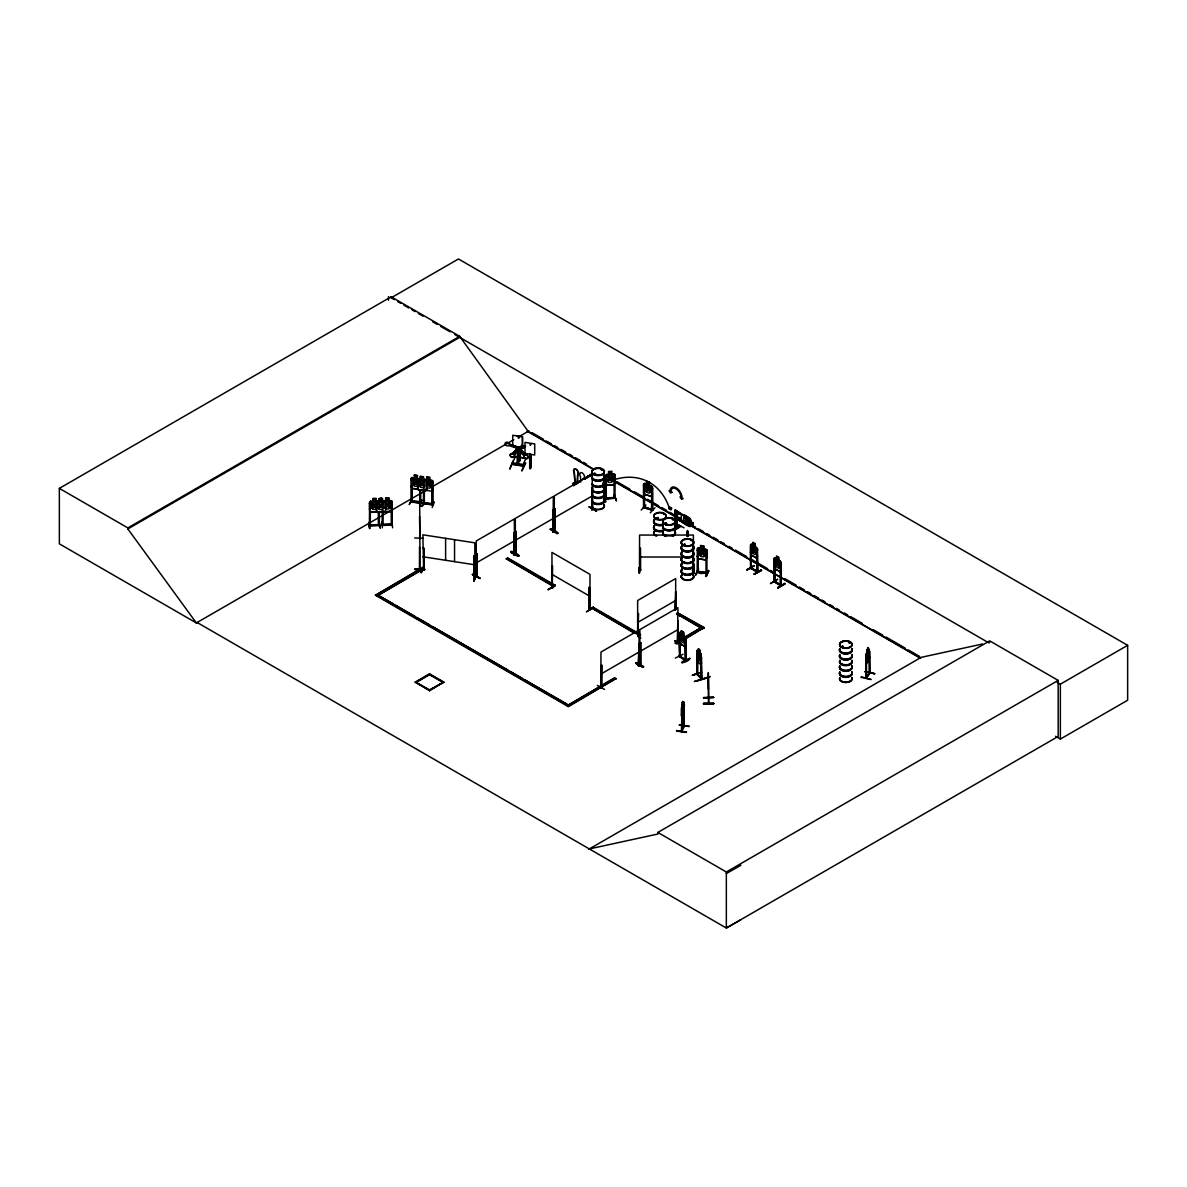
<?xml version="1.0" encoding="UTF-8"?>
<svg xmlns="http://www.w3.org/2000/svg" width="1187" height="1187" viewBox="0 0 1187 1187"><rect width="100%" height="100%" fill="white"/><g stroke="black" fill="none" stroke-linecap="round" stroke-linejoin="round"><path stroke-width="1.5" d="M690.003 524.654L687.822 521.316C691.353 522.265 690.062 518.6 687.273 520.41L684.454 517.131L686.769 520.663C683.193 519.476 684.216 523.541 687.288 521.538L689.87 524.758L920.4 657.806M577.194 483.524L577.609 474.948A3.368 1.944 60 0 0 577.609 471.061A3.368 1.944 60 0 0 574.256 469.117A3.368 1.944 60 0 0 574.256 473.005L574.983 483.984L574.864 482.382L572.906 483.51L572.906 484.949C574.33 487.902 575.918 480.987 580.502 481.121L573.158 485.453M577.342 483.45L577.757 474.859A3.368 1.944 60 0 0 577.757 470.987A3.368 1.944 60 0 0 574.404 469.043A3.368 1.944 60 0 0 574.404 472.916L575.042 483.866M683.875 709.618L683.757 712.853L684.024 709.589M684.439 726.043C684.884 722.853 679.661 734.263 682.05 730.168M681.442 730.598L681.397 731.355M683.727 726.355L684.365 704.01M676.62 730.984L686.472 731.845M686.353 732.527L676.605 731.044L676.753 730.302M686.472 732.245L676.724 730.732M686.887 517.68L675.091 510.158L675.032 511.048L687.125 517.532L675.329 510.009L675.789 518.793L675.729 517.992M675.403 518.036L675.091 510.247M676.071 511.122L676.026 510.41M869.107 659.883L869.477 656.648L869.21 659.913L866.258 664.067L865.842 654.734L869.092 649.007L869.685 673.519M575.042 483.421L574.152 483.569M574.137 482.975L575.814 482.857M676.545 514.624C676.456 512.932 677.228 513.615 676.545 514.846L675.418 514.119L676.545 514.624L676.694 528.482L675.967 528.081M861.376 677.302C868.661 678.964 879.122 681.546 861.406 676.887M675.403 510.143L675.373 518.051M676.056 518.511L675.091 517.473L686.887 524.995L675.017 517.695L687.125 524.105L686.887 524.995M419.946 538.794L419.53 516.375M585.74 478.509L584.939 478.732M595.043 473.405C596.586 473.287 593.663 475.735 594.361 473.435M594.969 474.058L594.479 473.376M595.726 474.103L594.939 473.346M601.275 469.889L602.373 469.889L601.586 469.503M656.47 518.437L657.212 518.007L656.04 517.903M657.316 518.764L656.782 517.755M663.667 514.505L664.141 514.461M663.919 514.045L663.474 513.882M672.228 519.565L673.059 519.847M672.628 519.253L673.163 519.787M683.727 544.685L684.84 544.314L684.602 545.07M690.7 540.486L691.264 540.738M848.972 642.701L850.011 642.538L849.135 642.924M682.228 705.093L681.783 731.533L682.05 709.01M708.416 698.401L708.773 697.081M708.416 689.321L708.313 672.554L708.416 703.639L708.416 702.422M708.862 703.579L708.416 675.922M574.701 483.332C574.478 484.815 574.478 482.975 575.918 483.332M869.537 649.526L868.335 650.387L868.261 647.523L866.48 653.814L866.273 678.43L869.952 673.103L869.596 651.04L869.225 673.548M472.337 574.553C495.216 586.185 457.307 566.807 479.889 577.98M511.36 552.014L518.185 556.258C522.443 554.195 499.163 546.51 518.838 555.887M518.541 556.095L510.914 552.281L518.096 556.377L518.927 555.887L511.701 551.718L510.914 552.281M550.382 529.476L557.207 533.735C559.433 530.797 540.026 524.699 557.949 532.904M550.723 529.224L557.964 533.364L557.118 533.378M597.373 685.359L604.554 689.439M643.458 667.02L635.609 662.939L643.161 667.213M643.473 666.664L636.306 662.539L643.532 666.604M517.888 447.232L517.502 448.508L517.962 447.084L509.312 444.116L517.962 447.084M692.525 675.314L701.458 672.569M679.201 640.075L679.795 643.25L684.899 646.633L685.715 637.152L679.899 632.33L679.127 632.879L679.839 656.856L680.032 642.033M682.391 637.3L684.32 636.202L682.94 638.398L684.276 642.538L682.495 638.68C681.605 642.33 679.112 639.274 682.035 637.79L680.685 633.799L682.466 637.464M777.455 562.593L779.651 561.421L778.168 563.677L779.592 567.757L777.693 563.988C776.758 567.668 774.013 564.715 777.188 563.098L775.734 559.166L777.589 562.593M756.653 558.098L757.514 555.902M756.787 558.172L751.267 554.997L750.496 551.94L751.223 555.056L756.712 558.231L757.514 556.006M774.147 565.516L774.785 568.662L780.289 571.837L781.165 569.567M411.117 478.48L412.052 477.545L414.367 477.931L414.248 475.126L417.483 475.542L417.349 478.391L418.966 479.503M411.859 480.127L410.969 480.008L411.859 480.127L411.815 502.101M414.248 475.126L417.483 475.542M418.091 489.222L412.023 488.436M412.052 477.545L410.999 478.435L411.043 502.042C409.574 499.119 424.991 502.605 419.604 502.516M412.023 499.015L409.248 504.623L411.993 498.555M410.999 501.997L411.088 500.959M410.88 501.181L411.844 501.048M423.477 480.067L426.697 479.518L425.169 480.379M424.486 479.296L431.994 480.275L433.032 481.403M426.816 476.922L426.786 479.682L426.697 476.818L429.931 477.233L429.798 480.082L431.415 481.195L431.415 486.225L429.798 488.183L426.786 487.783M424.442 490.186L432.023 491.181L433.136 488.629M419.694 505.573L421.875 499.846L420.168 506.003M429.902 480.008L433.136 481.373L433.077 504.965M422.171 506.255L424.471 500.246M422.246 506.389L424.471 500.706L422.186 505.929M432.157 482.842L433.121 482.753L432.157 482.842L432.246 504.876L432.246 482.634M423.329 502.873L424.397 503.525M432.157 504L433.225 504.727L423.492 503.451L423.433 502.62L432.35 503.778M433.121 503.911L424.486 503.021M432.172 507.606L434.397 501.923M605.37 482.812L606.379 485.394L614.05 484.682L615.148 481.833L615.178 474.637L614.005 473.732L606.394 474.444L605.37 475.557L605.415 499.163L615.148 498.184M417.038 479.652L418.091 478.762L425.599 479.771L426.712 480.943L426.712 488.198L425.599 490.735L418.032 489.712L417.067 479.593L418.106 489.637L425.629 490.676M420.257 479.118L420.287 476.358L423.507 476.788L423.373 479.622L425.005 480.69L425.005 485.72L423.403 487.679L420.391 487.263L418.774 484.889L418.774 479.845L420.391 479.162L420.391 476.462L423.507 476.788M687.555 531.346L687.006 535.901M385.226 508.081L387.288 505.336L390.137 507.858L387.941 504.742L390.048 501.552L387.377 504.03M385.849 502.146L384.677 501.166C380.33 502.947 384.796 495.617 379.232 498.629L379.246 501.404L375.938 502.398L375.938 509.713L376.962 512.369L384.722 512.131L385.849 509.401L385.745 501.804L388.817 501.7L388.817 506.73L385.745 506.849M392.229 508.793L391.102 511.523L383.342 511.716L391.013 511.374M652.36 493.97L651.396 496.448L644.63 494.252M418.521 479.622L417.542 479.236L415.94 481.403M701.932 551.732L704.811 549.774L702.793 552.563L704.93 556.006L702.155 553.053C701.057 557.148 697.006 555.026 701.472 552.341L699.469 548.958L701.888 551.718M675.373 658.088L682.985 654.274M425.525 490.632L426.623 488.109M705.79 559.938L698.312 558.706L697.303 555.931L698.297 558.765L705.79 559.938L706.918 557.356L706.918 550.1L706.918 573.707M423.759 548.275L422.869 548.142L423.759 548.275L423.937 570.057L422.898 569.864L423.091 569.063L423.848 569.671M423.596 567.045L420.999 572.727L423.996 567.089M421.474 572.683L423.551 567.089M474.83 578.143L473.85 577.995L474.043 555.842L474.028 578.084L474.934 578.158L474.83 542.83L422.869 534.803L423.64 570.25M474.83 556.184L473.954 556.05M473.85 577.416L475.008 577.119L474.073 577.787M473.836 580.829L476.313 574.834M477.159 554.062L476.269 554.299L477.159 554.062L477.219 576.066L476.269 576.259C478.821 569.434 469.503 591.423 476.388 575.205M754.086 565.947L746.964 569.73M770.541 583.648L777.722 579.211L770.586 583.336M679.602 525.693L675.329 528.185M512.68 446.357L512.739 435.258L522.473 436.757L522.473 447.736L512.739 446.238M518.244 437.869L518.838 436.697L517.888 436.549M512.769 453.671L512.487 453.582A2.24 1.766 24.9 0 0 510.187 455.482A2.24 1.766 24.9 0 0 513.007 457.41A2.24 1.766 24.9 0 0 514.253 454.992L518.749 449.146L517.369 448.211L512.413 453.746A2.24 1.766 24.9 0 0 510.262 455.333A2.24 1.766 24.9 0 0 513.081 457.247A2.24 1.766 24.9 0 0 514.312 454.844L518.556 448.656L517.369 448.211L512.695 453.835L518.556 448.656L517.562 449.22M519.283 447.128L517.666 446.98M522.473 436.757L522.473 447.736M512.799 461.12L509.861 469.147M518.467 448.953C534.135 463.969 514.342 449.769 519.698 448.256L525.678 454.829A2.24 1.766 24.9 0 1 528.215 457.01A2.24 1.766 24.9 0 1 525.678 458.434A2.24 1.766 24.9 0 1 524.016 455.749M518.749 449.146L518.556 448.656M512.561 462.811L523.126 464.443L525.945 458.241L515.395 456.609L509.817 468.717M524.639 447.588L519.698 448.256M523.437 445.837C519.327 452.915 526.583 444.695 521.197 445.496M517.933 447.633L517.428 465.2L518.244 465.319L518.749 447.751M524.951 453.493L525.01 442.395L534.743 443.908L534.699 455.007L525.01 453.375M519.624 448.419L525.396 454.858M530.515 445.021L531.108 443.834L530.159 443.686L530.203 445.17M525.247 463.034L521.761 471.002L525.782 463.123M698.238 550.204L697.273 550.264L698.238 550.204L698.253 572.371M703.698 548.706L703.728 545.946L700.493 545.516L700.612 548.32L699.009 548.973L699.009 554.017L700.612 556.421L703.594 556.896L705.182 554.982L705.182 549.937L703.594 548.78L703.728 545.946L700.612 545.619M706.028 551.406L706.903 551.54L706.028 551.406L706.013 573.633C709.188 570.977 701.369 575.68 697.259 572M695.374 574.834L698.52 568.84L695.849 574.79M698.52 568.84L695.908 574.909M697.407 572L706.814 573.692M698.149 572.357L698.164 571.288L697.17 572.208L697.333 548.631L698.357 547.815L705.79 548.973L706.888 550.16M706.146 572.549L698.164 571.318M697.259 571.466L707.007 572.713M706.146 576.437L708.758 570.813L706.191 576.481M681.442 731.489L682.199 702.363C684.172 698.075 683.964 710.968 682.228 713.194L681.798 711.948M682.362 702.526L682.881 701.428L682.362 703.431M683.163 703.223L683.742 701.977L681.65 706.324M683.727 712.808L681.739 717.185L681.368 715.034M679.365 725.123L689.113 726.489L679.483 724.782M681.739 730.287L683.905 725.954M684.395 725.999L681.887 731.429M605.904 501.789L604.361 495.691M605.415 501.923L603.857 496.136M552.044 586.927L552.356 588.277L552.089 586.912M589.004 608.605L590.058 608.872L589.004 608.827M368.934 522.74L369.676 528.601L369.009 522.681M369.009 522.384L369.602 528.497M381.843 521.968L382.392 527.785M639.452 572.95L639.452 567.549M750.466 568.276L757.588 572.312L757.514 548.691M751.416 546.495L751.03 568.603C753.122 568.039 749.071 566.614 751.252 567.846M757.395 572.238L757.039 570.902L757.588 571.511M774.043 581.882L774.147 558.276L776.565 558.795L776.491 555.946L778.82 557.297L779.844 566.718L778.672 568.202L776.491 566.941L775.319 564.107L775.319 559.062L776.491 558.84M774.354 559.745L774.607 582.209L774.28 580.858L780.972 585.057M641.173 510.069L645.921 505.009M476.981 575.042L476.506 576.452L476.521 554.448M514.639 554.433L514.297 519.001L476.269 540.96L476.195 576.303L477.159 576.051M515.603 553.112L516.256 552.652L515.47 553.914L515.292 518.422L553.335 496.463L553.008 532.325L552.697 510.187L553.572 509.95L552.934 532.28L553.572 509.95M554.715 530.544L555.026 529.981M592.12 508.956L591.645 509.653L592.61 509.386M601.913 686.383L601.201 686.769M639.214 665.625L639.066 664.572M639.927 664.037L640.846 663.815L640.06 665.076L640.861 664.661L640.772 642.701L639.882 642.939L640.772 642.701M678 642.093L678.237 643.117L677.925 620.979L677.465 643.502L677.925 607.64L639.882 629.6L639.808 664.943L640.787 664.69M605.236 498.347C629.377 497.234 598.678 497.576 606.305 498.436M614.183 498.036L615.059 497.961L605.162 498.881L606.305 499.015L606.142 476.862L605.236 476.951L605.34 499.119M614.97 497.947L613.991 497.294L615.148 497.383M675.329 518.155L687.125 524.847M679.098 656.366L685.715 660.758L685.463 659.393M680.106 655.921L679.617 655.996M670.373 507.368C668.993 504.935 667.762 511.107 670.121 508.244M524.15 455.556L523.942 455.897A2.24 1.766 24.9 0 0 525.604 458.583A2.24 1.766 24.9 0 0 528.141 457.173A2.24 1.766 24.9 0 0 525.604 454.977L525.322 455.007M867.296 649.482L868.335 647.687M867.296 650.387L868.023 648.414M866.376 653.176L867.059 651.989M866.317 655.847L866.391 678.326M861.213 677.629L861.421 676.872M874.685 673.712L865.293 671.575M869.225 672.97L866.451 677.54M866.184 677.851L865.976 654.734M376.887 508.303L374.513 505.707L372.718 508.377L371.605 508.333L373.816 505.128L371.739 502.116L374.454 504.505L376.769 501.893M677.109 528.156L677.035 513.407L676.041 513.081L677.035 513.407M754.086 549.151C754.932 545.575 757.721 548.617 754.591 550.071L756.134 554.166L754.116 550.367C753.107 554.017 750.614 551.169 753.626 549.492L752.157 545.56L754.027 549.077M377.199 502.205L375.181 505.113L377.303 507.962M696.932 674.246L701.576 679.276L701.042 654.111L701.027 678.771L701.413 656.693L701.918 679.142L697.229 674.082M696.858 650.639L697.303 674.676L697.659 659.913M701.102 678.756L701.562 677.881M584.939 478.969L585.74 478.272M683.89 545.263L684.736 544.24M841.909 646.856L842.74 646.218L842.785 647.063M849.135 642.464L849.684 642.449M426.652 486.685L428.344 484.37L431.118 487.367L428.982 483.881C432.988 481.284 429.664 479.207 428.284 483.154L425.673 480.616M379.321 524.684L369.394 524.773L370.507 525.188M369.365 525.604L379.439 525.262M392.2 524.09L382.229 524.372L382.155 525.426L382.244 510.588M382.14 525.233L392.2 524.891M684.172 726.459L683.638 701.962M643.606 484.177L643.651 507.784L643.606 484.177L644.586 483.435C648.414 486.581 645.743 477.159 646.633 484.207L645.164 484.667L645.164 489.712L646.633 492.323L649.378 493.139L650.847 491.418L650.847 486.373L649.378 485.038L649.526 482.219L646.529 481.388L649.378 482.337M644.541 483.495L652.464 486.759L652.449 510.365L643.502 507.71M644.571 485.809L643.606 485.75L644.571 485.809L644.496 507.977C644.17 505.484 645.387 508.971 643.666 507.502M649.467 484.979L652.316 486.818M644.511 494.385L643.651 491.359L644.511 494.385L651.455 496.389M651.708 487.961L652.524 488.198L651.708 487.961L651.515 510.143M644.66 506.997L652.36 509.579M651.455 509.49L652.613 509.357L652.36 510.38M644.66 507.22L652.613 510.187L652.524 488.198M651.559 510.098L651.618 509.089M650.283 512.814L654.987 507.68M640.579 569.79L639.511 569.79M869.552 673.014L865.976 678.296L866.688 677.258M614.094 497.279L614.258 498.303M614.094 498.08L614.094 476.121L615.044 476.239L614.094 476.121M615.014 497.412L614.08 497.516M378.252 501.033L379.469 501.908L378.297 500.929L370.596 501.196L369.558 502.264L369.409 525.826L379.246 525.529L378.341 524.461L379.321 524.461M382.333 501.893L383.371 500.825L391.072 500.632L392.229 501.478L392.125 525.099L392.096 502.932L391.191 502.962L391.324 525.173L391.295 524.09M375.938 502.457L377.036 501.493L384.677 501.226L385.745 502.19M514.55 554.448L513.659 554.67M514.52 554.507L514.297 532.34L513.585 554.715M552.623 531.39L553.409 531.731M555.026 530.782L554.24 531.242L554.314 495.899L592.358 473.939M554.314 531.168L555.293 530.96L555.204 509L554.314 509.238L555.204 509M555.175 531.034L554.611 530.544M677.465 643.502L677.777 642.137M678.133 643.146L678.178 621.113M696.903 650.728L698.49 651.337M697.674 674.513L697.229 652.123L697.199 674.617M423.551 480.171L424.531 479.385M697.407 548.735L698.401 547.919M369.469 524.802L370.403 524.966M370.27 524.713L370.27 525.515M383.045 524.342L383.075 525.455L383.149 510.558M392.229 524.283L382.155 524.624M392.229 525.084L382.362 525.455M516.182 553.587L516.182 531.539L515.292 531.776L516.182 531.539M639.244 665.64L638.992 643.458L638.28 665.833M655.788 518.081L656.886 517.829M666.174 523.601L665.403 523.022M664.839 523.541L666.619 523.675L665.403 523.704M842.918 647.019L842.829 646.143M643.695 484.237L644.63 483.539M751.312 544.121L750.496 544.699L752.988 545.174L752.988 542.474M639.481 570.368L640.609 570.353M640.476 570.576L639.689 570.591M693.356 569.79L692.57 569.79M419.694 502.101L419.99 568.914M419.694 502.902L419.797 490.097M605.874 482.041L605.637 481.907M605.785 481.981L603.1 483.524M678.756 513.882L678.964 512.517L677.183 511.508L676.991 512.873L678.964 513.778L676.991 512.873M676.234 512.962L675.685 514.268L677.332 514.386M676.798 527.028L679.661 525.351L675.433 528.304M674.809 529.135L680.507 525.841L674.809 529.58M674.869 529.194L680.522 525.871M675.21 529.817L680.863 526.479M684.053 527.844L676.516 523.853M513.585 553.914L514.312 553.454L514.06 554.819L514.55 532.488M592.12 509.757L592.358 487.278L592.61 509.46L592.699 508.57M591.972 509.757L592.61 487.412M550.293 529.476L550.783 528.808M589.331 506.953L596.497 511.048M596.542 511.078L588.96 506.76L596.141 510.855M551.732 587.921L551.94 565.754L552.222 588.203M552.267 588.262L552.578 566.125M506.345 558.706L553.884 586.155L555.279 585.354L507.724 557.905L506.345 558.706L553.884 586.838L555.279 585.206L548.186 589.805L554.878 585.443M589.078 587.476L589.969 587.713L589.805 609.851L589.004 609.406L589.078 587.476L589.731 587.847M593.485 607.269L586.378 611.854L593.515 607.314M638.28 613.471L638.28 635.446M675.032 609.895L675.67 591.898L675.922 609.673M675.284 610.044L675.922 592.031M677.154 614.614L679.854 615.697L676.59 613.827M601.601 665.032L601.201 687.57L601.215 665.551M639.066 665.373L638.354 665.788L639.244 643.591M674.928 640.683L681.709 644.556M640.253 664.216L640.476 663.726M643.532 667.064L642.79 667.035M384.084 501.849L385.745 500.899L385.73 498.139M197.22 622.537L196.448 622.997L59.35 543.839L59.35 488.376L391.176 296.795L459.681 336.336L528.185 431.356L593.812 469.251M391.176 296.795L391.176 297.818L458.464 258.974L1127.65 645.327L1127.65 700.226L1060.362 739.071L1055.555 736.281M59.35 488.376L127.855 527.918L459.681 336.336M740.866 919.747L726.34 928.026L197.131 622.492L196.345 622.938L127.855 528.942L459.681 337.36M196.345 622.938L427.424 489.519M432.216 486.759L513.778 439.665M518.585 436.89L528.957 430.911M567.015 705.864L614.554 677.732L615.949 678.534L568.41 706.666L375.448 595.266L423.002 567.134L424.382 568.618L376.843 596.067L424.382 567.92M375.448 595.266L419.827 569.641M572.906 483.51L574.864 482.382M583.262 478.673L585.221 477.827M572.609 485.127L591.942 473.999M584.968 478.539L592.402 474.251M583.974 479.355L592.892 474.207M576.363 483.881L579.493 482.07M586.764 477.871L591.215 475.304M605.37 481.121L603.411 482.248L605.785 483.628M605.37 481.403L603.411 482.545L605.785 483.91M602.907 483.762L606.097 481.996M603.293 483.984L606.26 482.263L603.367 484.014L605.667 485.349L603.293 483.702M605.667 485.068L603.708 486.492M607.269 484.548L602.981 487.026L607.507 484.489M603.204 487.338L607.744 484.8M476.269 562.92L514.297 540.96M515.292 540.382L553.335 518.422M554.314 517.858L592.358 495.899M506.345 559.389L507.724 557.905M689.944 526.598C667.005 508.392 697.244 538.809 690.715 519.921M689.959 518.496C675.863 511.404 688.608 515.499 690.715 519.965M690.789 521.672L689.855 519.965L685.478 517.443L683.608 517.71L683.608 520.232L685.478 522.666L695.448 527.028M415.287 682.05L429.546 673.815L443.804 682.05L429.546 690.745L415.287 682.05L429.546 690.285L443.804 682.05M415.287 682.51L429.546 674.275L443.804 682.51M429.546 674.735L416.073 682.51L429.546 689.825L443.018 682.51L429.546 674.735L429.546 673.815M690.789 524.372L693.134 525.722L693.134 523.022L690.715 521.716L692.971 523.111M693.045 523.066L693.045 525.767M591.63 607.937L593.01 607.136L640.565 634.585L639.17 635.386L591.63 607.937L634.422 633.324M591.63 608.619L593.01 607.818L597.773 610.563M755.169 543.735L755.169 546.435L757.514 548.75L751.267 544.284M757.113 549.789L756.772 571.882L757.113 549.789L757.84 572.164L750.763 568.039L750.525 546.272L751.178 546.643M757.766 550.16L756.876 549.937M637.642 622.463L675.67 600.503M747.009 570.175L754.146 565.605L747.009 569.715M640.565 635.282L639.17 635.386M774.072 558.32L774.354 581.704L781.432 585.74L780.482 584.761M754.146 573.84L761.668 570.383L754.249 574.3M761.327 570.086L754.19 574.211L761.282 569.715M778.82 560.012L781.165 562.312L781.165 585.918L774.147 581.912M781.165 562.312L781.061 585.918M780.438 563.543L781.328 563.766L780.438 563.543L780.438 585.592L780.69 563.395M774.785 568.662L780.289 571.837M600.963 674.023L638.992 652.064M639.882 651.559L677.925 629.6M774.147 581.111L774.829 581.452M679.854 641.484L676.694 643.992L675.299 643.191L680.062 639.763M684.81 637.018L702.214 626.973L686.383 636.796M568.603 704.944L614.554 678.415L615.949 679.216M675.299 643.191L680.062 640.446M375.448 594.583L568.41 705.983L615.949 678.534M686.19 637.82L704.128 627.493L686.19 638.502M780.363 584.894L775.066 581.541M777.722 587.446L784.889 583.366L778.108 588.084M777.722 587.906L785.245 584.004M588.574 849.388L921.186 657.346L982.465 644.022M589.345 848.928L657.85 834.031L657.85 832.443L989.676 640.861L1058.181 680.403L1058.181 736.444L726.34 928.026L726.34 871.985L1058.181 680.403M989.676 642.449L988.905 642.909L454.903 334.6M1057.187 682.332L1060.362 684.172L1127.65 645.327M726.34 873.587L740.866 865.308M681.293 633.354L681.457 630.742M683.549 632.048L684.484 641.499L683.4 642.939L681.368 641.603L680.285 638.71L681.293 630.653L683.549 632.048L683.549 634.748M679.439 634.318L679.839 656.856L679.424 655.417M685.641 637.196L685.641 660.714M685.626 660.758L685.047 638.354L685.908 638.621L685.982 660.625L679.439 656.277L679.276 632.923M685.908 638.621L685.047 638.354M679.795 643.25L684.899 646.633M685.715 659.957L679.839 656.277L685.24 659.571M685.359 660.18L685.314 643.71M689.662 658.325C689.706 662.569 671.916 665.269 689.706 658.399M682.05 662.598L689.751 658.785L682.11 662.569M638.042 635.95L638.354 634.6M677.599 642.686L678.267 642.271L677.213 642.553M640.476 664.527L640.535 642.568M601.319 687.496L601.928 686.531M657.108 518.378L656.174 518.734M424.263 503.792L424.382 488.94M433.018 504.935L423.329 503.674M414.337 477.99L412.72 478.687L412.72 483.732L414.337 486.106L417.349 486.492M423.714 569.448L422.765 570.086L423.818 570.012M474.934 577.357L474.043 577.253M643.666 506.701L644.556 506.938M554.848 530.841L554.967 508.867M554.685 531.316L554.566 509.386M515.93 553.35L515.93 531.39M515.588 553.869L515.544 531.91M476.803 575.903L476.907 553.928M638.992 664.616L638.651 665.135M640.179 665.046L640.134 643.072M520.143 460.675L518.793 460.467L520.143 460.675L520.143 449.072M699.944 650.342L700.656 659.868L699.885 661.189L697.674 656.604L698.549 648.77L701.042 654.111L697.348 650.209M696.858 657.88L697.466 661.011M701.576 662.925L700.953 665.061L697.362 661.04L696.947 657.85M697.659 673.682L696.843 673.355L697.392 673.89M701.487 672.257L692.303 675.151L701.25 672.391M706.458 678.148C668.014 689.321 737.112 668.088 697.526 680.819M676.694 514.757L676.397 528.482M643.755 506.73L652.524 510.158M842.829 646.826L841.553 646.9M842.978 647.241L841.806 647.152M592.432 509.193L592.194 473.509L590.236 474.934M525.604 445.926L519.001 447.173L519.535 448.701M370.299 525.826L370.374 503.6L369.469 503.629L370.374 503.6M692.57 569.508L693.49 570.561L693.386 535.055L639.585 535.055L639.481 570.561L640.609 569.552M674.602 640.802L681.768 644.897M635.713 663.281L642.85 667.376M608.619 471.536L611.913 471.284L611.795 474.088L613.427 474.83L613.427 479.874L611.795 482.189L608.753 482.471L607.121 480.468L607.121 475.423L608.753 474.37L608.619 471.536L608.634 474.296M606.379 485.394L614.05 484.682M614.317 495.216L616.483 500.914L614.376 494.756M687.926 532.31L688.326 536.301L687.139 531.835M687.57 534.284L687.911 535.945M693.282 570.621L692.466 570.561M656.886 518.912L655.788 518.645M665.566 523.155L666.322 523.541M684.32 544.818L683.504 544.996M842.488 646.099L841.969 646.945M551.866 587.669L552.667 588.084M589.672 609.821L589.464 608.501M751.119 568.603L751.416 551.985M757.469 571.466L751.252 568.083L757.039 571.14M376.056 509.268L372.97 509.371L371.323 507.264L371.323 502.22L372.97 501.27L372.852 498.421L376.16 498.362L376.16 501.003M385.627 500.81L385.627 498.05L388.935 497.991L388.921 500.632M376.056 507.101L372.97 507.205L372.97 502.175L376.056 502.071L377.036 512.205M385.745 509L388.817 508.897L390.478 506.686L390.478 501.641L388.817 500.795L388.817 498.021M378.252 511.805L370.581 512.161L378.327 511.894M379.217 522.028L380.3 528.245L379.217 522.339M391.918 522.087L392.6 527.814M379.232 498.629L382.54 498.599M384.722 512.131L376.962 512.369M423.136 538.26L414.664 537.963M419.53 546.895L419.426 569.33M640.505 548.394L639.585 548.409L640.505 548.394L640.609 569.983M692.466 548.409L693.386 548.602L692.466 548.602M693.52 567.431L694.083 573.366L693.52 567.134M414.664 569.048L424.753 569.048M424.753 569.671L414.678 569.448L424.753 569.73M692.466 570.368L693.46 570.339M639.585 557.015L682.614 557.015M703.55 697.466L713.639 697.496M713.639 703.268L703.55 703.194L703.55 703.965M703.55 703.565L713.639 703.565M703.55 703.668L713.639 703.639M703.55 703.95L713.639 703.965L713.639 703.179M411.162 501.76L420.777 503.036M420.628 503.273L420.495 502.442M868.231 650.372L868.231 658.473L867.089 660.135L866.48 658.859M379.291 525.247L379.321 512.458M684.142 544.225L684.988 544.432M378.475 525.515L378.519 524.431M555.175 585.547L548.142 589.36M701.487 678.415L697.704 674.023M417.379 478.331L420.688 479.682L412.082 477.708M417.349 479.296L414.337 478.895L414.337 483.94L417.349 484.326M418.047 489.133L412.097 488.361L411.028 485.617L411.993 488.495M412.037 501.329L419.604 502.294M410.969 501.967L420.702 503.243L420.673 490.216M525.945 458.36L515.395 456.609M518.838 464.191L517.339 465.23L517.428 446.891M512.057 463.939L524.12 465.927M512.027 464.399L523.971 466.239L524.12 465.482L512.027 463.969M708.802 570.888L708.268 570.339L705.657 576.422L708.402 570.769M422.869 556.762L474.83 564.789M684.024 702.348L683.771 726.489M681.338 715.108L681.368 707.838M679.379 724.975L689.098 726.177M644.259 507.175L643.666 506.953M683.697 514.965L681.279 514.49L681.279 520.841M423.433 503.674L423.492 488.821M874.7 673.741L865.115 671.916M865.145 671.783L874.493 673.593M665.892 523.022L666.679 523.482M615.949 500.499L614.317 494.756M474.83 577.09L474.696 578.188M517.577 448.36L508.748 445.555A2.24 1.766 24.9 0 1 505.439 444.858A2.24 1.766 24.9 0 1 506.241 442.261A2.24 1.766 24.9 0 1 509.268 443.864M552.089 587.713L551.94 552.4L589.969 574.36L590.043 609.717L589.004 609.406L589.316 587.342M675.032 511.048L687.125 517.532M843.007 646.589L842.191 646.781M676.041 513.986L676.827 514.446M676.635 614.154L679.513 615.474M640.119 637.315L637.82 635.995L638.532 613.62M638.012 636.544L640.876 638.205M639.244 665.551L638.992 630.104L600.963 652.064L600.889 687.421L601.943 687.125L601.854 665.18M472.634 574.33L479.904 578.425M391.176 297.818L394.366 299.658M397.556 301.498L400.746 303.338M403.921 305.178L408.699 307.937M411.889 309.777L415.079 311.617M418.269 313.457L423.047 316.217M432.602 321.736L437.38 324.496M440.57 326.336L450.125 331.841M755.258 543.691L752.914 542.34L752.914 545.219L751.742 545.441L751.742 550.486L752.914 553.335L755.095 554.596L756.267 553.097L755.095 543.78M774.844 557.89L780.23 560.991M532.162 432.751L543.364 439.22M546.569 441.074L551.376 443.849M554.566 445.689L557.771 447.544M560.976 449.383L565.784 452.158M568.988 454.013L572.179 455.867M575.383 457.707L580.191 460.482M583.396 462.337L586.586 464.176M617.003 481.744L629.822 489.133M634.615 491.908L644.229 497.457M647.419 499.297L658.637 505.766M661.827 507.621L666.634 510.395M669.839 512.235L673.044 514.09M677.836 516.864L681.041 518.704M698.653 528.883L703.461 531.657M706.666 533.497L709.856 535.352M713.061 537.192L717.868 539.966M721.073 541.821L724.263 543.661M729.07 546.435L732.275 548.29M735.48 550.13L746.682 556.599M749.887 558.454L767.499 568.618M770.689 570.472L773.894 572.312M785.097 578.781L796.314 585.265M799.504 587.105L804.311 589.88M807.516 591.734L810.721 593.574M813.926 595.429L818.718 598.203M821.923 600.043L825.128 601.898M829.921 604.673L833.126 606.512M836.331 608.367L839.535 610.207M844.343 612.982L847.533 614.836M850.738 616.676L861.94 623.16M873.157 629.629L882.757 635.164M885.962 637.018L905.177 648.102M908.367 649.957L919.584 656.426M603.426 474.8L606.616 476.64M614.629 481.269L681.872 520.084M527.132 431.207L592.996 469.236M613.872 481.284L650.802 502.605M654.022 504.46L681.323 520.232M690.968 525.796L920.637 658.399M704.128 627.493L677.213 612.64M678.801 613.56L704.128 628.175M677.406 613.664L702.734 628.976L677.406 614.362M675.299 642.508L676.694 643.309M551.94 574.36L589.969 596.319M509.312 559.507L536.257 575.057M539.432 576.882L550.516 583.292M600.934 612.403L638.977 634.362M379.825 596.186L392.6 603.56M395.805 605.415L414.975 616.483M418.18 618.323L429.368 624.792M432.558 626.632L507.68 670.002M510.87 671.842L522.057 678.311M525.247 680.151L566.807 704.143M657.85 832.443L726.34 871.985M551.629 587.09L552.356 587.476L551.688 587.075M391.013 500.662L392.229 501.537M750.525 568.261L750.57 544.655M425.525 479.919L426.593 480.958M675.833 528.156L675.833 511.211M700.033 650.313L698.401 648.651L698.446 651.5M698.698 649.541L699.633 651.455L698.698 650.431M387.229 504.134L385.508 501.73L384.558 502.027M415.836 481.477L413.18 478.658L415.198 481.996C410.687 484.786 414.782 486.818 415.895 482.679L417.601 485.438M516.256 552.652L516.256 553.454M369.558 509.505L370.656 512.057L369.558 509.505L369.661 502.22L370.596 501.196M615.148 474.577L614.955 498.258M606.142 476.862L605.236 476.951M688.015 532.34L687.451 530.426L687.243 536.598M693.683 561.021L693.668 560.665M679.276 640.119L679.928 643.161M865.842 661.99L866.258 664.067M392.096 502.932L391.191 502.962M687.599 534.165L687.644 536.405M580.74 482.041L580.488 476.61A3.368 1.944 60 0 1 580.488 472.723A3.368 1.944 60 0 1 583.856 474.666A3.368 1.944 60 0 1 583.856 478.554M693.594 567.49L693.52 573.38M1060.362 684.172L1060.362 739.071M867.193 649.348L867.193 652.049M774.992 567.431L775.066 582.12M677.183 511.508L677.183 512.769M675.67 609.524L675.67 578.544L637.642 600.503L637.642 631.484M637.894 613.991L637.894 631.632M588.93 475.69L586.971 476.818M574.315 482.872L574.137 485.379M573.173 483.673L573.173 484.815M568.41 705.063L378.223 595.266M531.019 454.903L531.019 467.708M530.515 454.161L530.515 468.806M530.203 454.769L530.203 467.589M529.699 454.042L529.699 468.687M519.654 450.229L519.654 460.185M519.283 449.354L519.283 460.957M518.838 436.697L518.838 438.122M518.244 447.024L518.289 465.363M454.547 539.699L454.547 561.659M445.615 538.319L445.615 560.279M429.546 689.825L429.546 690.745M423.833 548.082L423.848 570.25M411.934 479.919L411.963 502.101M388.49 296.587L388.49 300.222M382.437 498.629L382.437 501.389L384.084 502.175L384.084 507.22L382.437 509.431L379.35 509.52L377.689 507.413L377.689 502.368L379.35 501.418L379.35 498.718M378.416 512.487L378.341 525.5M127.855 527.918L127.855 528.942M613.976 479.741A72.273 52.896 -63.6 0 1 669.053 507.25M851.88 660.254A6.261 3.62 0 0 1 845.827 664.809A6.261 3.62 0 0 1 839.773 660.254M851.895 649.467A6.276 3.62 0 0 1 845.827 654.037A6.276 3.62 0 0 1 839.758 649.467M851.895 648.458A6.276 3.62 0 0 1 845.827 653.028A6.276 3.62 0 0 1 839.758 648.458M851.895 655.536A6.276 3.62 0 0 1 845.827 660.091A6.276 3.62 0 0 1 839.758 655.536M851.984 655.165A6.38 3.68 0 0 1 845.827 659.809A6.38 3.68 0 0 1 839.669 655.165M851.984 654.853A6.38 3.68 0 0 1 845.827 659.497A6.38 3.68 0 0 1 839.669 654.853M851.895 654.512A6.276 3.62 0 0 1 845.827 659.082A6.276 3.62 0 0 1 839.758 654.512M851.984 649.111A6.38 3.68 0 0 1 845.827 653.74A6.38 3.68 0 0 1 839.669 649.111M851.984 648.799A6.38 3.68 0 0 1 845.827 653.429A6.38 3.68 0 0 1 839.669 648.799M851.88 661.159A6.261 3.62 0 0 1 845.827 665.714A6.261 3.62 0 0 1 839.773 661.159M851.88 677.525A6.261 3.62 0 0 1 845.827 682.08A6.261 3.62 0 0 1 839.773 677.525M851.895 666.738A6.276 3.62 0 0 1 845.827 671.308A6.276 3.62 0 0 1 839.758 666.738M851.895 665.729A6.276 3.62 0 0 1 845.827 670.299A6.276 3.62 0 0 1 839.758 665.729M851.895 672.806A6.276 3.62 0 0 1 845.827 677.362A6.276 3.62 0 0 1 839.758 672.806M851.984 672.435A6.38 3.68 0 0 1 845.827 677.08A6.38 3.68 0 0 1 839.669 672.435M851.984 672.124A6.38 3.68 0 0 1 845.827 676.768A6.38 3.68 0 0 1 839.669 672.124M851.895 671.783A6.276 3.62 0 0 1 845.827 676.353A6.276 3.62 0 0 1 839.758 671.783M851.984 666.382A6.38 3.68 0 0 1 845.827 671.011A6.38 3.68 0 0 1 839.669 666.382M851.984 666.07A6.38 3.68 0 0 1 845.827 670.7A6.38 3.68 0 0 1 839.669 666.07M693 552.237A6.38 3.68 0 0 1 687.481 557.756A6.38 3.68 0 0 1 681.961 552.237M692.926 552.608A6.291 3.635 0 0 1 687.481 558.053A6.291 3.635 0 0 1 682.035 552.608M692.911 557.341A6.261 3.62 0 0 1 687.481 562.772A6.261 3.62 0 0 1 682.05 557.341M692.941 557.489A6.306 3.635 0 0 1 687.481 562.935A6.306 3.635 0 0 1 682.021 557.489M693 546.168A6.38 3.68 0 0 1 687.481 551.703A6.38 3.68 0 0 1 681.961 546.168M692.911 551.599A6.276 3.62 0 0 1 687.481 557.029A6.276 3.62 0 0 1 682.035 551.599M692.911 546.554A6.276 3.62 0 0 1 687.481 552A6.276 3.62 0 0 1 682.035 546.554M693 551.925A6.38 3.68 0 0 1 687.481 557.445A6.38 3.68 0 0 1 681.961 551.925M693 545.857A6.38 3.68 0 0 1 687.481 551.391A6.38 3.68 0 0 1 681.961 545.857M692.911 545.545A6.276 3.62 0 0 1 687.481 550.976A6.276 3.62 0 0 1 682.035 545.545M693 569.508A6.38 3.68 0 0 1 687.481 575.027A6.38 3.68 0 0 1 681.961 569.508M692.911 557.742A6.261 3.62 0 0 1 687.481 563.157A6.261 3.62 0 0 1 682.05 557.742M692.926 569.879A6.291 3.635 0 0 1 687.481 575.324A6.291 3.635 0 0 1 682.035 569.879M692.911 574.612A6.261 3.62 0 0 1 687.481 580.042A6.261 3.62 0 0 1 682.05 574.612M692.911 558.246A6.261 3.62 0 0 1 687.481 563.662A6.261 3.62 0 0 1 682.05 558.246M692.941 574.76A6.306 3.635 0 0 1 687.481 580.206A6.306 3.635 0 0 1 682.021 574.76M692.941 574.953A6.306 3.635 0 0 1 687.481 580.413A6.306 3.635 0 0 1 682.021 574.953M693 563.439A6.38 3.68 0 0 1 687.481 568.974A6.38 3.68 0 0 1 681.961 563.439M692.911 568.87A6.276 3.62 0 0 1 687.481 574.3A6.276 3.62 0 0 1 682.035 568.87M692.911 563.825A6.276 3.62 0 0 1 687.481 569.27A6.276 3.62 0 0 1 682.035 563.825M693 569.196A6.38 3.68 0 0 1 687.481 574.716A6.38 3.68 0 0 1 681.961 569.196M693 563.128A6.38 3.68 0 0 1 687.481 568.662A6.38 3.68 0 0 1 681.961 563.128M692.911 562.816A6.276 3.62 0 0 1 687.481 568.247A6.276 3.62 0 0 1 682.035 562.816M674.513 525.47A6.276 3.62 0 0 1 669.898 530.871A6.276 3.62 0 0 1 663.014 526.345M674.513 524.461A6.276 3.62 0 0 1 669.898 529.862A6.276 3.62 0 0 1 663.014 525.322A6.291 3.635 0 0 1 655.521 524.595A6.291 3.635 0 0 1 654.512 520.203M674.528 531.524A6.291 3.635 0 0 1 673.519 535.916M664.631 535.916A6.291 3.635 0 0 1 662.999 532.399M674.602 531.153A6.38 3.68 0 0 1 672.272 536.183M665.892 536.183A6.38 3.68 0 0 1 662.91 532.043M674.602 530.841A6.38 3.68 0 0 1 672.272 535.871M665.892 535.871A6.38 3.68 0 0 1 662.91 531.731M674.528 530.515A6.291 3.635 0 0 1 669.898 535.93A6.291 3.635 0 0 1 662.999 531.39M674.602 525.084A6.38 3.68 0 0 1 669.913 530.589A6.38 3.68 0 0 1 662.91 525.975M674.602 524.773A6.38 3.68 0 0 1 669.913 530.263A6.38 3.68 0 0 1 662.91 525.663M663.147 530.915A6.38 3.68 0 0 1 655.447 530.337A6.38 3.68 0 0 1 654.438 525.886M663.103 531.227A6.276 3.62 0 0 1 655.521 530.648A6.276 3.62 0 0 1 654.527 526.271M654.541 530.99A6.261 3.62 0 0 0 656.826 535.93A6.306 3.635 0 0 1 654.512 531.123M655.506 535.723A6.306 3.635 0 0 1 654.512 531.331M663.147 524.862A6.38 3.68 0 0 1 655.447 524.268A6.38 3.68 0 0 1 654.438 519.832M655.447 519.06A6.38 3.68 0 0 1 658.31 518.111M663.103 530.203A6.291 3.635 0 0 1 655.521 529.639A6.291 3.635 0 0 1 654.512 525.247M655.521 519.446A6.291 3.635 0 0 1 658.34 518.511M663.147 530.604A6.38 3.68 0 0 1 655.447 530.025A6.38 3.68 0 0 1 654.438 525.574M663.147 524.55A6.38 3.68 0 0 1 655.447 523.957A6.38 3.68 0 0 1 654.438 519.52M655.447 518.749A6.38 3.68 0 0 1 658.31 517.799M663.103 524.15A6.276 3.62 0 0 1 655.521 523.571A6.276 3.62 0 0 1 654.527 519.194M655.521 518.437A6.276 3.62 0 0 1 658.34 517.502M586.957 477.515A3.368 1.944 60 0 1 588.633 476.551M586.808 477.604A3.368 1.944 60 0 1 587.921 476.58M603.56 474.785A6.276 3.62 0 0 1 600.518 479.949A6.276 3.62 0 0 1 592.061 477.53M592.061 475.661A6.276 3.62 0 0 1 592.684 474.785M603.56 481.863A6.276 3.62 0 0 1 600.518 487.011A6.276 3.62 0 0 1 592.061 484.608M603.575 486.715A6.306 3.635 0 0 1 600.533 491.893A6.306 3.635 0 0 1 592.031 489.474M603.575 486.996A6.291 3.635 0 0 1 600.533 492.16A6.291 3.635 0 0 1 592.046 489.741M603.649 481.165A6.38 3.68 0 0 1 600.563 486.403A6.38 3.68 0 0 1 591.957 483.955M603.575 480.839A6.291 3.635 0 0 1 600.533 486.002A6.291 3.635 0 0 1 592.046 483.599M603.575 475.794A6.291 3.635 0 0 1 600.533 480.972A6.291 3.635 0 0 1 592.046 478.554M603.649 475.097A6.38 3.68 0 0 1 600.563 480.349A6.38 3.68 0 0 1 591.957 477.901M603.649 481.477A6.38 3.68 0 0 1 601.305 486.507A6.38 3.68 0 0 1 592.595 485.157M603.649 475.423A6.38 3.68 0 0 1 601.305 480.453A6.38 3.68 0 0 1 592.595 479.103M603.56 499.133A6.276 3.62 0 0 1 600.518 504.282A6.276 3.62 0 0 1 592.061 501.878M603.575 503.985A6.306 3.635 0 0 1 600.533 509.164A6.306 3.635 0 0 1 592.031 506.745M603.56 504.208A6.276 3.62 0 0 1 600.518 509.371A6.276 3.62 0 0 1 592.061 506.968M603.56 492.056A6.276 3.62 0 0 1 600.518 497.219A6.276 3.62 0 0 1 592.061 494.801M603.649 498.748A6.38 3.68 0 0 1 600.563 503.985A6.38 3.68 0 0 1 591.957 501.537M603.575 498.11A6.291 3.635 0 0 1 600.533 503.273A6.291 3.635 0 0 1 592.046 500.869M603.575 493.065A6.291 3.635 0 0 1 600.533 498.228A6.291 3.635 0 0 1 592.046 495.825M603.649 492.679A6.38 3.68 0 0 1 600.563 497.932A6.38 3.68 0 0 1 591.957 495.483M603.649 492.368A6.38 3.68 0 0 1 600.563 497.62A6.38 3.68 0 0 1 591.957 495.172M603.649 498.436A6.38 3.68 0 0 1 601.305 503.466A6.38 3.68 0 0 1 592.595 502.116M603.53 487.501A6.247 3.606 0 0 1 601.245 492.427A6.247 3.606 0 0 1 592.714 491.106M603.575 487.174A6.306 3.635 0 0 1 601.275 492.145A6.306 3.635 0 0 1 592.669 490.825M519.936 449.205A1.959 1.543 24.9 0 1 517.013 446.757A1.959 1.543 24.9 0 0 517.191 449.25A1.959 1.543 24.9 0 0 519.965 449.428A1.959 1.543 24.9 0 0 519.431 447.024M520.01 446.95A1.959 1.543 24.9 0 1 520.247 448.938M517.013 436.222A2.24 1.766 24.9 0 1 517.562 436.208M518.125 436.326A2.24 1.766 24.9 0 1 519.52 437.32M518.051 436.49A2.24 1.766 24.9 0 1 519.446 437.469M682.05 706.68L682.035 713.046L682.762 708.832C684.053 715.375 683.534 695.285 682.777 707.6L682.05 706.68M866.777 653.607L867.549 655.595L866.747 659.972L867.801 655.817L868.839 656.901L868.053 654.838L868.81 650.639L867.816 654.571L866.777 653.607M670.24 509.03C671.649 512.101 672.525 504.831 670.24 509.03M700.656 660.833L699.306 656.841L697.971 657.999L698.98 655.877L698.015 651.737L699.277 655.595L700.597 654.556L699.618 656.604L700.656 660.833M613.115 480.972L612.062 481.165L610.266 478.717L607.432 481.61L609.569 478.183L607.521 475.29L610.207 477.515L612.982 474.785L610.919 478.079L613.115 480.972M650.639 492.412L648.087 489.118C647.063 493.08 643.369 490.513 647.464 488.347L645.624 484.711L648.043 487.902C649.066 484.148 652.627 486.67 648.666 488.732L650.639 492.412M383.787 508.466L382.659 508.511L380.908 506.033L378.045 508.748L380.211 505.454L378.134 502.442L380.849 504.831L383.668 502.264L381.576 505.439L383.787 508.466M424.679 486.922L421.875 484.029C420.628 488.094 416.785 486.151 421.192 483.332L419.174 479.978L421.815 482.812L424.56 480.705L422.513 483.539L424.679 486.922M517.888 462.678L517.339 463.85L518.289 463.998L518.838 462.826L517.888 462.678M683.029 704.262L682.228 711.028L683.029 704.262M639.378 567.445L639.378 573.321L639.378 567.445M868.231 651.262L867.089 652.924L867.089 657.969L868.231 656.307L868.231 651.262M671.961 492.264L670.492 493.035L669.053 490.617L670.047 491.181A8.472 4.941 59.6 0 1 676.086 487.694A8.472 4.941 59.6 0 1 682.139 498.05L683.133 498.614L681.59 499.326L680.047 496.849L681.041 497.427A7.077 4.125 59.6 0 0 675.996 488.777A7.077 4.125 59.6 0 0 670.952 491.7L671.961 492.264M611.26 471.892L609.287 472.07L609.287 472.975L611.26 472.782L611.26 471.892M611.795 474.993L608.753 475.275L608.753 480.32L611.795 480.038L611.795 474.993M375.507 498.926L373.519 499L373.519 499.905L375.507 499.831L375.507 498.926M388.268 498.555L386.294 498.629L386.294 499.534L388.268 499.46L388.268 498.555M381.873 499.089L379.899 499.148L379.899 500.053L381.873 499.994L381.873 499.089M382.437 502.235L379.35 502.324L379.35 507.368L382.437 507.264L382.437 502.235M713.639 697.362L703.55 697.822L713.639 697.362M416.815 476.061L414.871 475.809L414.871 476.714L416.815 476.966L416.815 476.061M429.264 477.753L427.32 477.5L427.32 478.406L429.264 478.658L429.264 477.753M429.798 480.972L426.786 480.587L426.786 485.631L429.798 486.017L429.798 480.972M422.869 477.248L420.925 476.981L420.925 477.886L422.869 478.138L422.869 477.248M423.403 480.468L420.391 480.067L420.391 485.112L423.403 485.513L423.403 480.468M703.06 546.45L701.131 546.154L701.131 547.059L703.06 547.355L703.06 546.45M703.594 549.685L700.612 549.225L700.612 554.27L703.594 554.73L703.594 549.685M648.888 482.634L647.123 482.115L648.888 483.539L648.888 482.634M649.378 485.943L646.633 485.112L646.633 490.157L649.378 490.973L649.378 485.943M754.709 544.002L753.3 543.201L754.709 544.907L754.709 544.002M778.286 557.623L776.877 556.807L778.286 558.513L778.286 557.623M755.095 547.385L752.914 546.124L752.914 551.169L755.095 552.43L755.095 547.385M778.672 560.991L776.491 559.73L776.491 564.775L778.672 566.036L778.672 560.991M689.855 521.316L685.478 518.793L685.478 521.316L689.855 523.838L689.855 521.316M692.585 523.333L691.798 522.888L692.585 524.966L692.585 523.333M683.029 632.345L681.724 631.484L683.029 633.25L683.029 632.345M683.4 635.742L681.368 634.392L681.368 639.437L683.4 640.787L683.4 635.742M699.885 653.978L698.446 652.405L698.446 657.45L699.885 659.022L699.885 653.978M842.681 647.479A6.291 3.635 0 0 0 852.118 644.333A6.291 3.635 0 0 0 842.681 641.188A6.291 3.635 0 0 0 842.681 647.479M842.696 647.954A6.261 3.62 0 0 0 852.088 644.823A6.261 3.62 0 0 0 842.696 641.692A6.261 3.62 0 0 0 842.696 647.954M841.375 647.093A6.306 3.635 0 0 0 851.91 645.461A6.306 3.635 0 0 0 844.194 641.01A6.306 3.635 0 0 0 841.375 647.093M845.827 665.165A6.291 3.635 0 0 0 851.895 660.595A6.291 3.635 0 0 1 845.827 665.239A6.291 3.635 0 0 1 839.743 660.669A6.291 3.635 0 0 0 845.827 665.165M845.827 682.436A6.291 3.635 0 0 0 851.895 677.866A6.306 3.635 0 0 1 845.827 682.451A6.306 3.635 0 0 1 839.743 677.881A6.291 3.635 0 0 0 845.827 682.436M684.35 545.412A6.261 3.62 0 0 0 693.742 542.281A6.261 3.62 0 0 0 684.35 539.15A6.261 3.62 0 0 0 684.35 545.412M684.35 545.916A6.261 3.62 0 0 0 693.742 542.785A6.261 3.62 0 0 0 684.35 539.64A6.261 3.62 0 0 0 684.35 545.916M684.335 545.634A6.306 3.635 0 0 0 693.787 542.489A6.306 3.635 0 0 0 684.335 539.343A6.306 3.635 0 0 0 684.335 545.634M665.922 524.357A6.306 3.635 0 0 0 675.373 521.197A6.306 3.635 0 0 0 665.922 518.051A6.306 3.635 0 0 0 665.922 524.357M665.937 524.847A6.276 3.62 0 0 0 675.358 521.701A6.276 3.62 0 0 0 665.937 518.571A6.276 3.62 0 0 0 665.937 524.847M665.922 524.535A6.306 3.635 0 0 0 675.373 521.375A6.306 3.635 0 0 0 665.922 518.229A6.306 3.635 0 0 0 665.922 524.535M656.812 519.06A6.291 3.635 0 0 0 666.248 515.915A6.291 3.635 0 0 0 656.812 512.769A6.291 3.635 0 0 0 656.812 519.06M656.826 519.58A6.276 3.62 0 0 0 666.248 516.434A6.276 3.62 0 0 0 656.826 513.303A6.276 3.62 0 0 0 656.826 519.58M593.678 474.073A6.276 3.62 0 0 0 604.183 472.441A6.276 3.62 0 0 0 596.497 468.004A6.276 3.62 0 0 0 593.678 474.073M593.693 474.577A6.247 3.606 0 0 0 604.153 472.96A6.247 3.606 0 0 0 596.497 468.539A6.247 3.606 0 0 0 593.693 474.577M594.969 474.874A6.306 3.635 0 0 0 604.42 471.729A6.306 3.635 0 0 0 594.969 468.583A6.306 3.635 0 0 0 594.969 474.874"/></g></svg>
